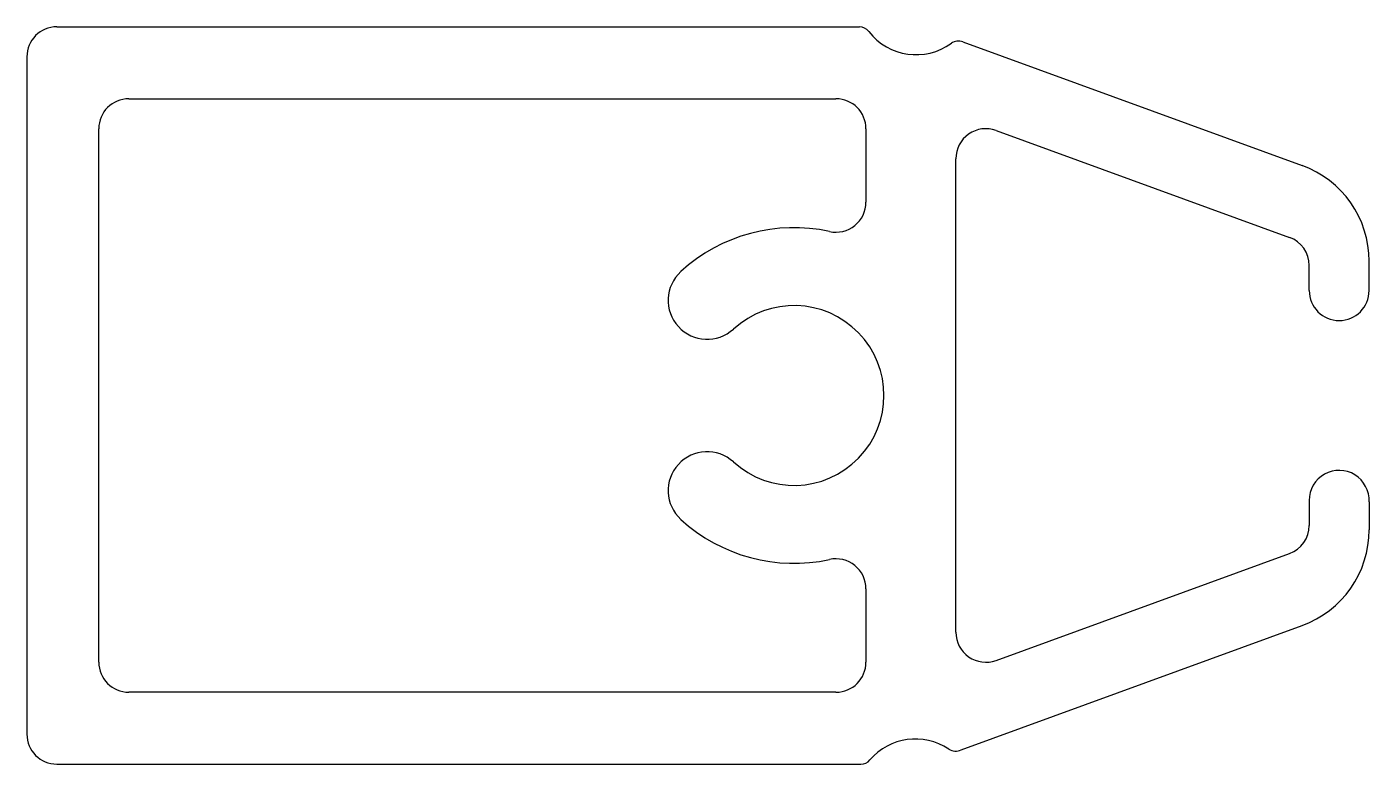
# Model space of a CAD drawing. Extents: x 402.5 to 424.9, y 596.4 to 608.7.
import ezdxf

# ---------------------------------------------------------------- set-up
doc = ezdxf.new("R2010")
doc.units = 0
doc.layers.get('0').update_dxf_attribs({"linetype": 'CONTINUOUS'})

msp = doc.modelspace()

# ---------------------------------------------------------------- linework, layer by layer
for p, q in [((403.032, 608.68), (416.422, 608.68)), ((418.149, 608.428), (423.809, 606.368)), ((402.532, 608.18), (402.532, 596.88)), ((404.232, 607.48), (416.032, 607.48)), ((403.732, 598.08), (403.732, 606.98)), ((416.532, 606.98), (416.532, 605.754)), ((418.703, 606.949), (423.599, 605.167)), ((418.032, 598.58), (418.032, 606.48)), ((423.927, 604.28), (423.927, 604.698)), ((424.927, 604.28), (424.927, 604.77)), ((423.927, 600.78), (423.927, 600.362)), ((424.927, 600.757), (424.927, 600.727)), ((424.927, 600.727), (424.927, 600.289)), ((418.703, 598.11), (423.599, 599.892)), ((416.532, 599.305), (416.532, 598.08)), ((418.119, 596.62), (423.809, 598.691)), ((416.032, 597.58), (404.232, 597.58)), ((403.032, 596.38), (416.446, 596.38))]:
    msp.add_line(p, q)
for centre, radius, start, end in [((403.032, 608.18), 0.5, 90, 180), ((416.422, 608.48), 0.2, 37.7712, 90), ((417.37, 609.215), 1, 217.7712, 305.9021), ((418.074, 608.243), 0.2, 67.9299, 125.9021), ((404.232, 606.98), 0.5, 90, 180), ((416.032, 606.98), 0.5, 0, 90), ((418.532, 606.48), 0.5, 70, 180), ((423.227, 604.77), 1.7, 0, 70), ((416.032, 605.754), 0.5, 257.7533, 0), ((415.332, 602.53), 2.8, 77.7533, 132.4027), ((423.427, 604.698), 0.5, 0, 70), ((413.882, 604.117), 0.65, 132.4027, 312.4027), ((424.427, 604.28), 0.5, 180, 0), ((415.332, 602.53), 1.5, 227.5973, 132.4027), ((413.882, 600.942), 0.65, 47.5973, 227.5973), ((424.427, 600.78), 0.5, 357.4033, 180), ((415.332, 602.53), 2.8, 227.5973, 282.2467), ((423.427, 600.362), 0.5, 290, 0), ((423.227, 600.289), 1.7, 290, 0), ((416.032, 599.305), 0.5, 0, 102.2467), ((418.532, 598.58), 0.5, 180, 290), ((404.232, 598.08), 0.5, 180, 270), ((416.032, 598.08), 0.5, 270, 0), ((403.032, 596.88), 0.5, 180, 270), ((417.358, 595.799), 1, 56.2313, 139.4315), ((418.025, 596.797), 0.2, 236.2313, 298.1968), ((416.446, 596.58), 0.2, 270, 319.4315)]:
    msp.add_arc(centre, radius, start, end)

doc.saveas('drawing.dxf')
